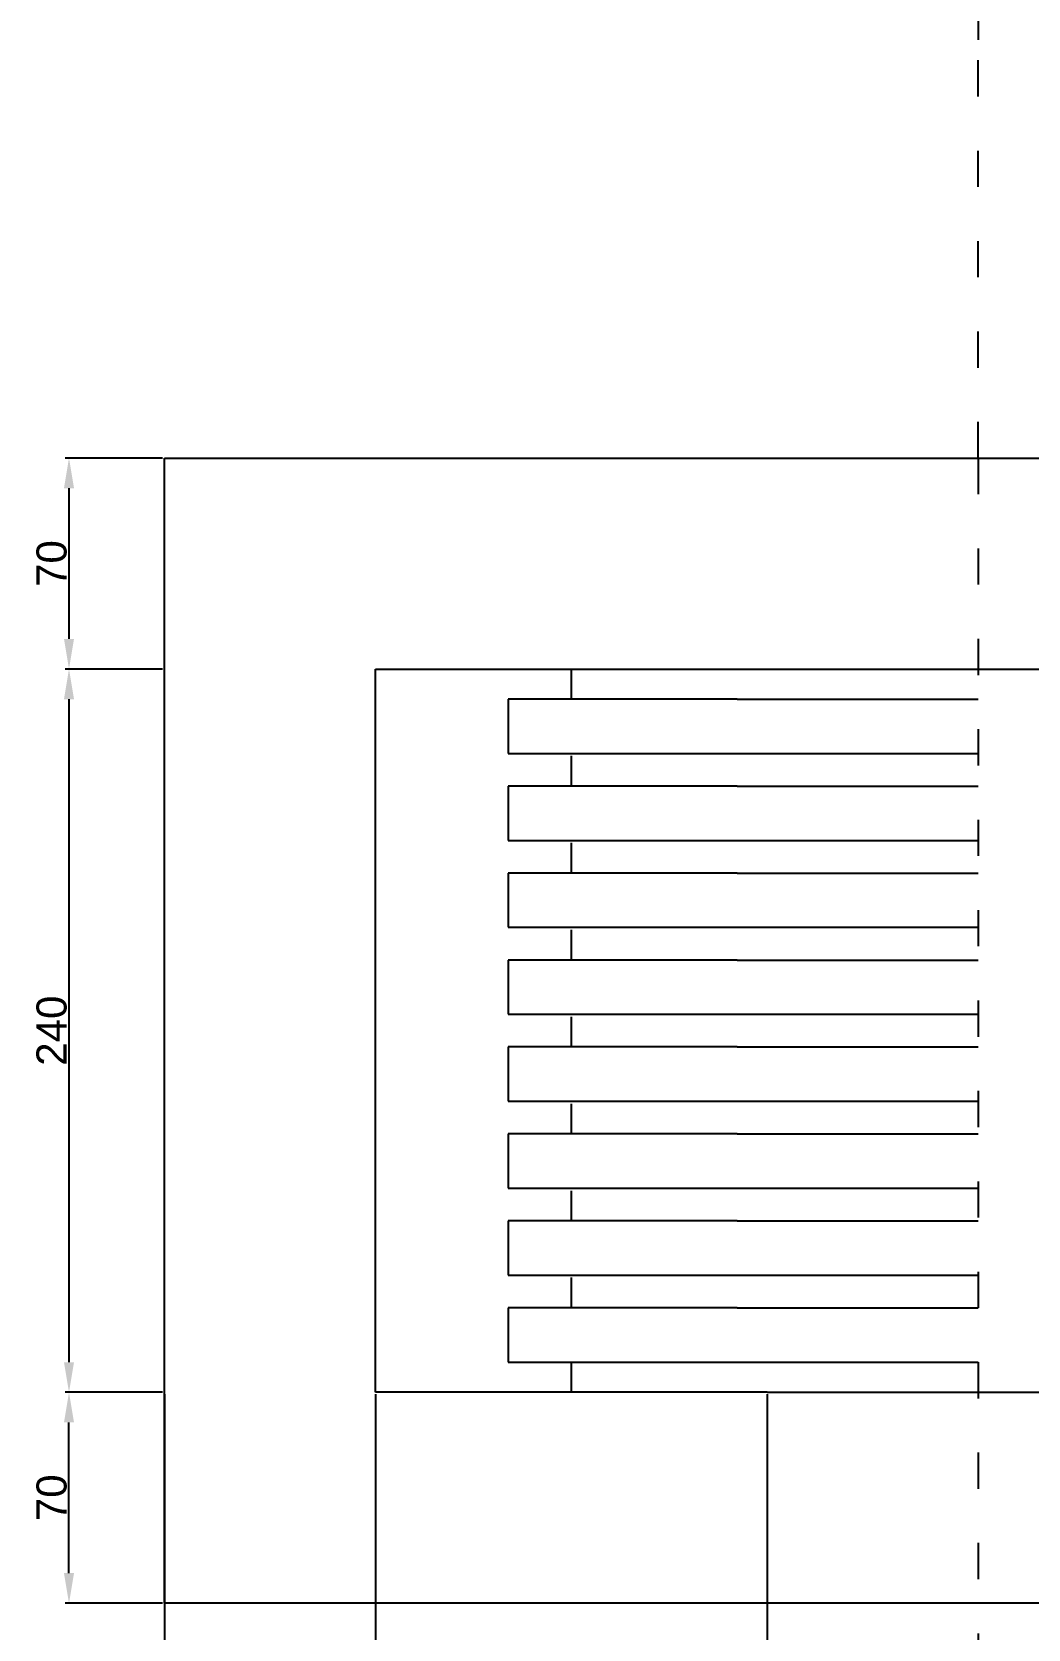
# Model space of a CAD drawing. Header units: millimetres. Extents: x 57 to 1236, y -1013 to 867.
# Drawn here: x 57 to 387, y -687 to -157 of the extents above; entities that cross this region are included whole.
import ezdxf

# ---------------------------------------------------------------- set-up
doc = ezdxf.new("R2010")
doc.units = ezdxf.units.MM
doc.linetypes.add('ACAD_ISO03W100', pattern=[30, 12, -18])
doc.styles.get("Standard").update_dxf_attribs({"font": 'arial_0.ttf'})
doc.dimstyles.new('ISO-25', dxfattribs={"dimtxt": 2.5, "dimasz": 2.5, "dimexe": 1.25, "dimexo": 0.625, "dimtad": 1, "dimtxsty": 'Standard', "dimcen": 2.5, "dimadec": 0, "dimazin": 0, "dimtfac": 1, "dimtmove": 0, "dimatfit": 3, "dimfxl": 1, "dimarcsym": 0})

# ---------------------------------------------------------------- blocks, each defined once
blk = doc.blocks.new('*U23')
for p, q in [((-17, 14), (-17, 4)), ((38, 4), (-38, 4)), ((-38, 4), (-38, -14)), ((-38, -14), (38, -14))]:
    blk.add_line(p, q)
blk = doc.blocks.new('*U24')
at = {"color": 0, "linetype": 'ByBlock', "lineweight": -2, "transparency": 16777216}
for p in [(0, 0), (0, -28.85), (0, -57.7), (0, -86.55), (0, -115.4), (0, -144.25), (0, -173.1), (0, -201.95)]:
    blk.add_blockref('*U23', p, dxfattribs=at)
blk = doc.blocks.new('*D35')
at = {"color": 0, "lineweight": -2, "transparency": 16777216}
for p, q in [((100.3, -298.69), (68.01, -298.69)), ((69.26, -308.69), (69.26, -358.69)), ((100.3, -368.69), (68.01, -368.69))]:
    blk.add_line(p, q, dxfattribs=at)
at = {"color": 0, "transparency": 16777216}
for points in [[(67.6, -308.69), (70.93, -308.69), (69.26, -298.69)], [(67.6, -358.69), (70.93, -358.69), (69.26, -368.69)]]:
    blk.add_solid(points, dxfattribs=at)
at = {"layer": 'Defpoints', "color": 0, "transparency": 16777216}
for p in [(100.92, -298.69), (69.26, -368.69), (100.92, -368.69)]:
    blk.add_point(p, dxfattribs=at)
at = {"color": 0, "transparency": 16777216, "insert": (63.53, -333.69), "char_height": 10, "attachment_point": 5, "rotation": 90}
blk.add_mtext('70', dxfattribs=at)
blk = doc.blocks.new('*D36')
at = {"color": 0, "lineweight": -2, "transparency": 16777216}
for p, q in [((100.3, -368.69), (68.01, -368.69)), ((69.26, -378.69), (69.26, -598.69)), ((100.3, -608.69), (68.01, -608.69))]:
    blk.add_line(p, q, dxfattribs=at)
at = {"color": 0, "transparency": 16777216}
for points in [[(67.6, -378.69), (70.93, -378.69), (69.26, -368.69)], [(67.6, -598.69), (70.93, -598.69), (69.26, -608.69)]]:
    blk.add_solid(points, dxfattribs=at)
at = {"layer": 'Defpoints', "color": 0, "transparency": 16777216}
for p in [(100.92, -368.69), (69.26, -608.69), (100.92, -608.69)]:
    blk.add_point(p, dxfattribs=at)
at = {"color": 0, "transparency": 16777216, "insert": (63.53, -488.69), "char_height": 10, "attachment_point": 5, "rotation": 90}
blk.add_mtext('240', dxfattribs=at)
blk = doc.blocks.new('*D37')
at = {"color": 0, "lineweight": -2, "transparency": 16777216}
for p, q in [((100.3, -608.69), (68.01, -608.69)), ((69.26, -668.69), (69.26, -618.69)), ((100.3, -678.69), (68.01, -678.69))]:
    blk.add_line(p, q, dxfattribs=at)
at = {"color": 0, "transparency": 16777216}
for points in [[(67.6, -618.69), (70.93, -618.69), (69.26, -608.69)], [(67.6, -668.69), (70.93, -668.69), (69.26, -678.69)]]:
    blk.add_solid(points, dxfattribs=at)
at = {"layer": 'Defpoints', "color": 0, "transparency": 16777216}
for p in [(69.26, -608.69), (100.92, -608.69), (100.92, -678.69)]:
    blk.add_point(p, dxfattribs=at)
at = {"color": 0, "transparency": 16777216, "insert": (63.53, -643.69), "char_height": 10, "attachment_point": 5, "rotation": 90}
blk.add_mtext('70', dxfattribs=at)
blk = doc.blocks.new('*D40')
at = {"color": 0, "lineweight": -2, "transparency": 16777216}
for p, q in [((300.92, -609.32), (300.92, -742.74)), ((440.92, -609.32), (440.92, -742.74)), ((310.92, -741.49), (430.92, -741.49))]:
    blk.add_line(p, q, dxfattribs=at)
at = {"color": 0, "transparency": 16777216}
for points in [[(310.92, -739.83), (310.92, -743.16), (300.92, -741.49)], [(430.92, -739.83), (430.92, -743.16), (440.92, -741.49)]]:
    blk.add_solid(points, dxfattribs=at)
at = {"layer": 'Defpoints', "color": 0, "transparency": 16777216}
for p in [(300.92, -608.69), (440.92, -608.69), (440.92, -741.49)]:
    blk.add_point(p, dxfattribs=at)
at = {"color": 0, "transparency": 16777216, "insert": (370.92, -735.76), "char_height": 10, "attachment_point": 5}
blk.add_mtext('140', dxfattribs=at)
blk = doc.blocks.new('*D41')
at = {"color": 0, "lineweight": -2, "transparency": 16777216}
for p, q in [((170.92, -609.32), (170.92, -742.74)), ((300.92, -609.32), (300.92, -742.74)), ((290.92, -741.49), (180.92, -741.49))]:
    blk.add_line(p, q, dxfattribs=at)
at = {"color": 0, "transparency": 16777216}
for points in [[(180.92, -739.83), (180.92, -743.16), (170.92, -741.49)], [(290.92, -739.83), (290.92, -743.16), (300.92, -741.49)]]:
    blk.add_solid(points, dxfattribs=at)
at = {"layer": 'Defpoints', "color": 0, "transparency": 16777216}
for p in [(170.92, -608.69), (300.92, -608.69), (170.92, -741.49)]:
    blk.add_point(p, dxfattribs=at)
at = {"color": 0, "transparency": 16777216, "insert": (235.92, -735.76), "char_height": 10, "attachment_point": 5}
blk.add_mtext('130', dxfattribs=at)
blk = doc.blocks.new('*D42')
at = {"color": 0, "lineweight": -2, "transparency": 16777216}
for p, q in [((100.92, -609.32), (100.92, -742.74)), ((170.92, -609.32), (170.92, -742.74)), ((160.92, -741.49), (110.92, -741.49))]:
    blk.add_line(p, q, dxfattribs=at)
at = {"color": 0, "transparency": 16777216}
for points in [[(110.92, -739.83), (110.92, -743.16), (100.92, -741.49)], [(160.92, -739.83), (160.92, -743.16), (170.92, -741.49)]]:
    blk.add_solid(points, dxfattribs=at)
at = {"layer": 'Defpoints', "color": 0, "transparency": 16777216}
for p in [(100.92, -608.69), (170.92, -608.69), (100.92, -741.49)]:
    blk.add_point(p, dxfattribs=at)
at = {"color": 0, "transparency": 16777216, "insert": (135.92, -735.76), "char_height": 10, "attachment_point": 5}
blk.add_mtext('70', dxfattribs=at)

msp = doc.modelspace()

# ---------------------------------------------------------------- linework, layer by layer
at = {"linetype": 'ACAD_ISO03W100'}
for p, q in [((370.923, 449.38), (370.923, -159.889)), ((370.923, -298.691), (370.923, -159.889)), ((370.923, -298.691), (370.923, -821.803))]:
    msp.add_line(p, q, dxfattribs=at)
for p, q in [((100.923, -368.691), (100.923, -298.691)), ((100.923, -298.691), (640.923, -298.691)), ((100.923, -608.691), (100.923, -368.691)), ((170.923, -608.691), (170.923, -368.691)), ((170.923, -368.691), (300.923, -368.691)), ((300.923, -368.691), (440.923, -368.691)), ((290.923, -378.691), (370.923, -378.691)), ((290.923, -396.691), (370.923, -396.691)), ((290.923, -407.541), (370.923, -407.541)), ((290.923, -425.541), (370.923, -425.541)), ((290.923, -436.391), (370.923, -436.391)), ((290.923, -454.391), (370.923, -454.391)), ((290.923, -465.241), (370.923, -465.241)), ((290.923, -483.241), (370.923, -483.241)), ((290.923, -494.091), (370.923, -494.091)), ((290.923, -512.091), (370.923, -512.091)), ((290.923, -522.941), (370.923, -522.941)), ((290.923, -540.941), (370.923, -540.941)), ((290.923, -551.791), (370.923, -551.791)), ((290.923, -569.791), (370.923, -569.791)), ((290.923, -580.641), (370.923, -580.641)), ((235.923, -598.641), (235.923, -608.691)), ((290.923, -598.641), (370.923, -598.641)), ((100.923, -678.691), (100.923, -608.691)), ((300.923, -608.691), (170.923, -608.691)), ((300.923, -608.691), (440.923, -608.691)), ((640.923, -678.691), (100.923, -678.691))]:
    msp.add_line(p, q)

# ---------------------------------------------------------------- block references
msp.add_blockref('*U24', (252.923, -382.691))

# ---------------------------------------------------------------- dimensions: what is measured, and where the dimension line sits
for base, p1, p2, picture, middle in [((69.264, -368.691), (100.923, -298.691), (100.923, -368.691), '*D35', (63.533, -333.691)), ((69.264, -608.691), (100.923, -368.691), (100.923, -608.691), '*D36', (63.533, -488.691)), ((69.264, -608.691), (100.923, -678.691), (100.923, -608.691), '*D37', (63.533, -643.691))]:
    dim = msp.add_linear_dim(base=base, p1=p1, p2=p2, angle=90, dimstyle='ISO-25', override={"dimtxt": 10, "dimasz": 10})
    dim.commit()
    dim.dimension.update_dxf_attribs({"geometry": picture, "text_midpoint": middle})
for base, p1, p2, picture, middle in [((100.923, -741.494), (170.923, -608.691), (100.923, -608.691), '*D42', (135.923, -735.763)), ((170.923, -741.494), (300.923, -608.691), (170.923, -608.691), '*D41', (235.923, -735.759)), ((440.923, -741.494), (300.923, -608.691), (440.923, -608.691), '*D40', (370.923, -735.763))]:
    dim = msp.add_linear_dim(base=base, p1=p1, p2=p2, dimstyle='ISO-25', override={"dimtxt": 10, "dimasz": 10})
    dim.commit()
    dim.dimension.update_dxf_attribs({"geometry": picture, "text_midpoint": middle})

doc.saveas('drawing.dxf')
